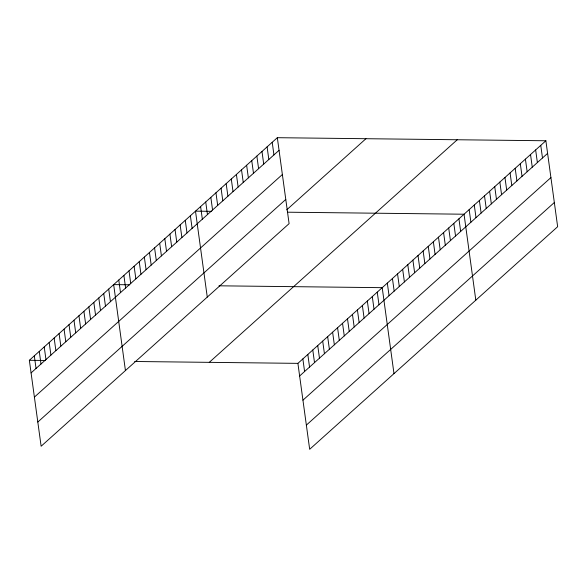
<?xml version="1.0" encoding="UTF-8"?>
<svg xmlns="http://www.w3.org/2000/svg" width="587" height="587" viewBox="0 0 587 587"><rect width="100%" height="100%" fill="white"/><g stroke="black" fill="none" stroke-linecap="round" stroke-linejoin="round"><path stroke-width="0.88" d="M277.328 137.696L289.098 223.64L41.127 446.237L29.35 360.293L277.328 137.696L545.873 140.763L557.65 226.707L309.672 449.304L297.903 363.36L545.873 140.763M31.082 372.906L279.052 150.316M34.391 397.106L282.369 174.515M37.81 422.038L285.781 199.448M286.676 209.867L365.95 138.708M209.28 362.348L457.258 139.75M299.627 375.974L547.605 153.383M302.943 400.173L550.922 177.582M306.363 425.105L554.333 202.515M211.687 211.335L195.493 211.151L207.27 297.103M287.63 212.201L464.046 214.218L475.815 300.17M129.852 284.79L113.665 284.607L125.435 370.558M218.966 285.81L382.21 287.674L393.987 373.625M29.35 360.293L45.544 360.477M134.65 361.489L297.903 363.36M540.759 145.356L542.491 157.976M535.645 149.942L537.376 162.562M530.531 154.535L532.262 167.156M525.416 159.128L527.148 171.749M520.302 163.714L522.034 176.335M515.188 168.308L516.92 180.928M510.074 172.901L511.805 185.521M504.959 177.487L506.691 190.107M499.845 182.08L501.577 194.701M494.731 186.673L496.463 199.294M489.617 191.267L491.348 203.887M484.502 195.853L486.234 208.473M479.388 200.446L481.12 213.066M474.274 205.039L476.006 217.66M469.16 209.625L470.891 222.246M458.931 218.812L460.656 231.432M453.817 223.398L455.541 236.018M448.703 227.991L450.427 240.611M443.589 232.584L445.313 245.205M438.474 237.17L440.199 249.791M433.36 241.763L435.084 254.384M428.246 246.357L429.97 258.977M423.132 250.95L424.856 263.57M418.017 255.536L419.742 268.156M412.903 260.129L414.627 272.75M407.789 264.722L409.513 277.343M402.667 269.308L404.399 281.929M397.553 273.902L399.285 286.522M392.439 278.495L394.171 291.115M387.325 283.081L389.056 295.701M377.25 292.128L378.982 304.748M372.297 296.582L374.022 309.202M367.337 301.028L369.062 313.649M362.377 305.482L364.101 318.103M357.417 309.936L359.141 322.557M352.457 314.383L354.181 327.003M347.497 318.836L349.228 331.457M342.537 323.29L344.268 335.911M337.576 327.744L339.308 340.365M332.616 332.191L334.348 344.811M327.656 336.644L329.388 349.265M322.696 341.098L324.428 353.719M317.736 345.552L319.467 358.173M312.783 349.999L314.507 362.619M307.823 354.453L309.547 367.073M302.863 358.906L304.587 371.527M272.214 142.289L273.938 154.909M267.1 146.875L268.824 159.495M261.985 151.468L263.71 164.089M256.864 156.061L258.596 168.682M251.75 160.647L253.481 173.268M246.635 165.24L248.367 177.861M241.521 169.834L243.253 182.454M236.407 174.42L238.139 187.04M231.293 179.013L233.024 191.633M226.178 183.606L227.91 196.227M221.064 188.2L222.796 200.82M215.95 192.785L217.682 205.406M210.836 197.379L212.567 209.999M205.721 201.972L207.453 214.593M200.607 206.558L202.339 219.178M190.379 215.745L192.11 228.365M185.265 220.33L186.996 232.951M180.15 224.924L181.882 237.544M175.036 229.517L176.768 242.138M169.922 234.103L171.646 246.723M164.808 238.696L166.532 251.317M159.693 243.289L161.418 255.91M154.579 247.883L156.303 260.503M149.465 252.469L151.189 265.089M144.351 257.062L146.075 269.682M139.236 261.655L140.961 274.276M134.122 266.241L135.846 278.862M129.008 270.834L130.732 283.455M123.894 275.428L125.618 288.048M118.779 280.014L120.504 292.634M108.705 289.061L110.429 301.681M103.745 293.515L105.469 306.135M98.785 297.961L100.509 310.582M93.825 302.415L95.549 315.036M88.864 306.869L90.596 319.489M83.904 311.315L85.636 323.936M78.944 315.769L80.676 328.39M73.984 320.223L75.716 332.844M69.024 324.677L70.756 337.298M64.064 329.124L65.795 341.744M59.104 333.577L60.835 346.198M54.151 338.031L55.875 350.652M49.191 342.485L50.915 355.106M44.23 346.932L45.955 359.552M39.27 351.386L40.995 364.006M34.31 355.839L36.042 368.46"/></g></svg>
